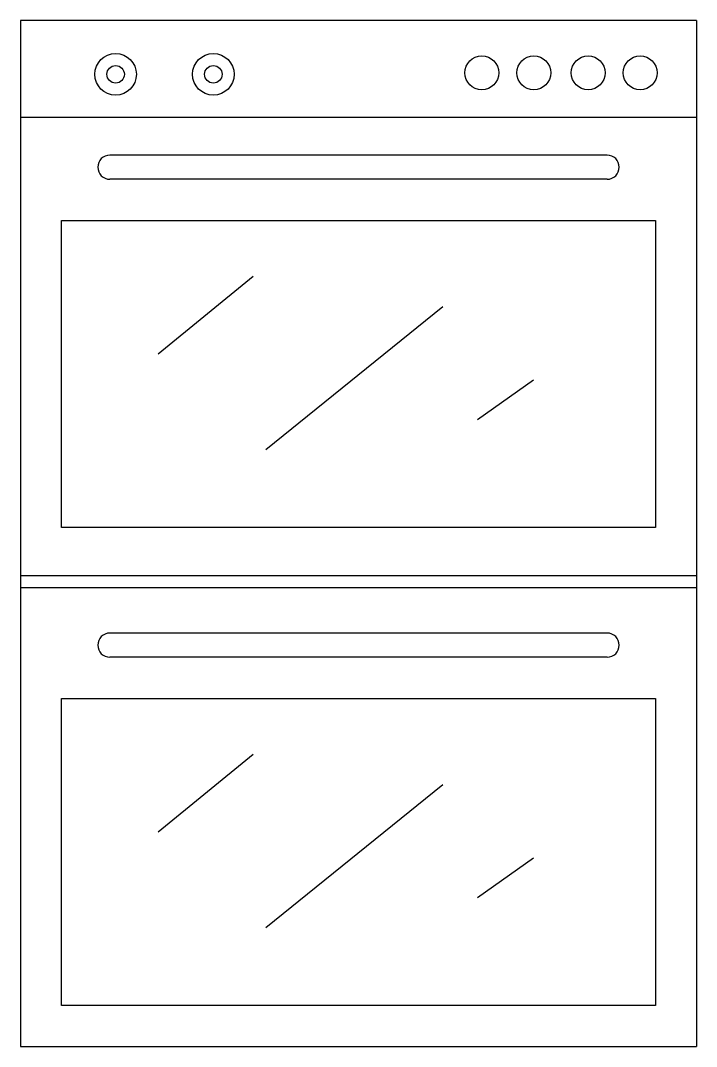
# Model space of a CAD drawing. Header units: millimetres. Extents: x 155.1 to 211.1, y 311.6 to 396.6.
import ezdxf

# ---------------------------------------------------------------- set-up
doc = ezdxf.new("R2010")
doc.units = ezdxf.units.MM

msp = doc.modelspace()

# ---------------------------------------------------------------- linework, layer by layer
for p, q in [((155.105, 396.579), (155.105, 311.579)), ((211.105, 396.579), (155.105, 396.579)), ((211.105, 396.579), (211.105, 311.579)), ((155.105, 388.579), (211.105, 388.579)), ((203.705, 385.429), (162.505, 385.429)), ((203.705, 383.429), (162.505, 383.429)), ((174.365, 375.364), (166.497, 368.936)), ((190.102, 372.864), (175.438, 361.008)), ((197.613, 366.793), (192.963, 363.508)), ((211.105, 350.579), (155.105, 350.579)), ((211.105, 349.579), (155.105, 349.579)), ((203.705, 345.829), (162.505, 345.829)), ((203.705, 343.829), (162.505, 343.829)), ((174.365, 335.764), (166.497, 329.336)), ((190.102, 333.264), (175.438, 321.408)), ((197.613, 327.193), (192.963, 323.908)), ((155.105, 311.579), (211.105, 311.579))]:
    msp.add_line(p, q)
for points in [[(158.505, 380.007), (207.705, 380.007), (207.705, 354.579), (158.505, 354.579)], [(158.505, 340.407), (207.705, 340.407), (207.705, 314.979), (158.505, 314.979)]]:
    msp.add_lwpolyline(points, close=True)
for centre, radius in [((162.983, 392.121), 1.724), ((171.078, 392.121), 1.724), ((193.317, 392.243), 1.403), ((197.625, 392.243), 1.403), ((202.133, 392.243), 1.403), ((206.442, 392.243), 1.403), ((162.983, 392.121), 0.724), ((171.078, 392.121), 0.724)]:
    msp.add_circle(centre, radius)
for centre, start, end in [((162.505, 384.429), 90, 270), ((203.705, 384.429), 270, 90), ((162.505, 344.829), 90, 270), ((203.705, 344.829), 270, 90)]:
    msp.add_arc(centre, 1, start, end)

doc.saveas('drawing.dxf')
